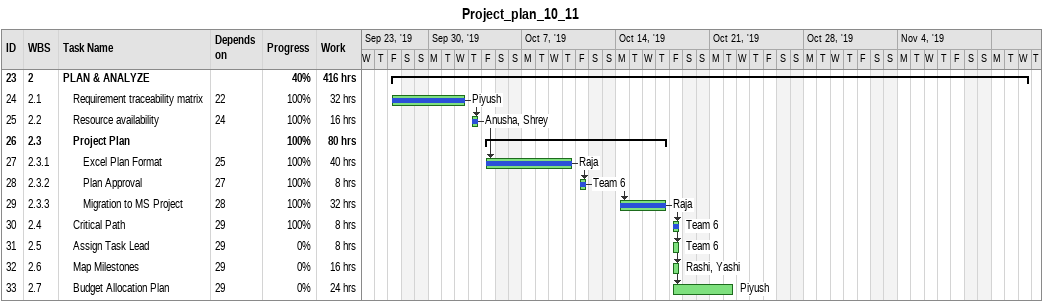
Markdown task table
Project_plan_10_11

| ID | WBS | Task | Start | Finish | Predecessors | Resources | % complete | Work (h) |
|---|---|---|---|---|---|---|---|---|
| 23 | 2 | **PLAN & ANALYZE** | 2019-09-27 | 2019-11-13 |  |  | 40 | 416 |
| 24 | 2.1 | Requirement traceability matrix | 2019-09-27 | 2019-10-02 | 22 | Piyush | 100 | 32 |
| 25 | 2.2 | Resource availability | 2019-10-03 | 2019-10-03 | 24 | Anusha, Shrey | 100 | 16 |
| 26 | 2.3 | **Project Plan** | 2019-10-04 | 2019-10-17 |  |  | 100 | 80 |
| 27 | 2.3.1 | Excel Plan Format | 2019-10-04 | 2019-10-10 | 25 | Raja | 100 | 40 |
| 28 | 2.3.2 | Plan Approval | 2019-10-11 | 2019-10-11 | 27 | Team 6 | 100 | 8 |
| 29 | 2.3.3 | Migration to MS Project | 2019-10-14 | 2019-10-17 | 28 | Raja | 100 | 32 |
| 30 | 2.4 | Critical Path | 2019-10-18 | 2019-10-18 | 29 | Team 6 | 100 | 8 |
| 31 | 2.5 | Assign Task Lead | 2019-10-18 | 2019-10-18 | 29 | Team 6 | 0 | 8 |
| 32 | 2.6 | Map Milestones | 2019-10-18 | 2019-10-18 | 29 | Rashi, Yashi | 0 | 16 |
| 33 | 2.7 | Budget Allocation Plan | 2019-10-18 | 2019-10-22 | 29 | Piyush | 0 | 24 |
